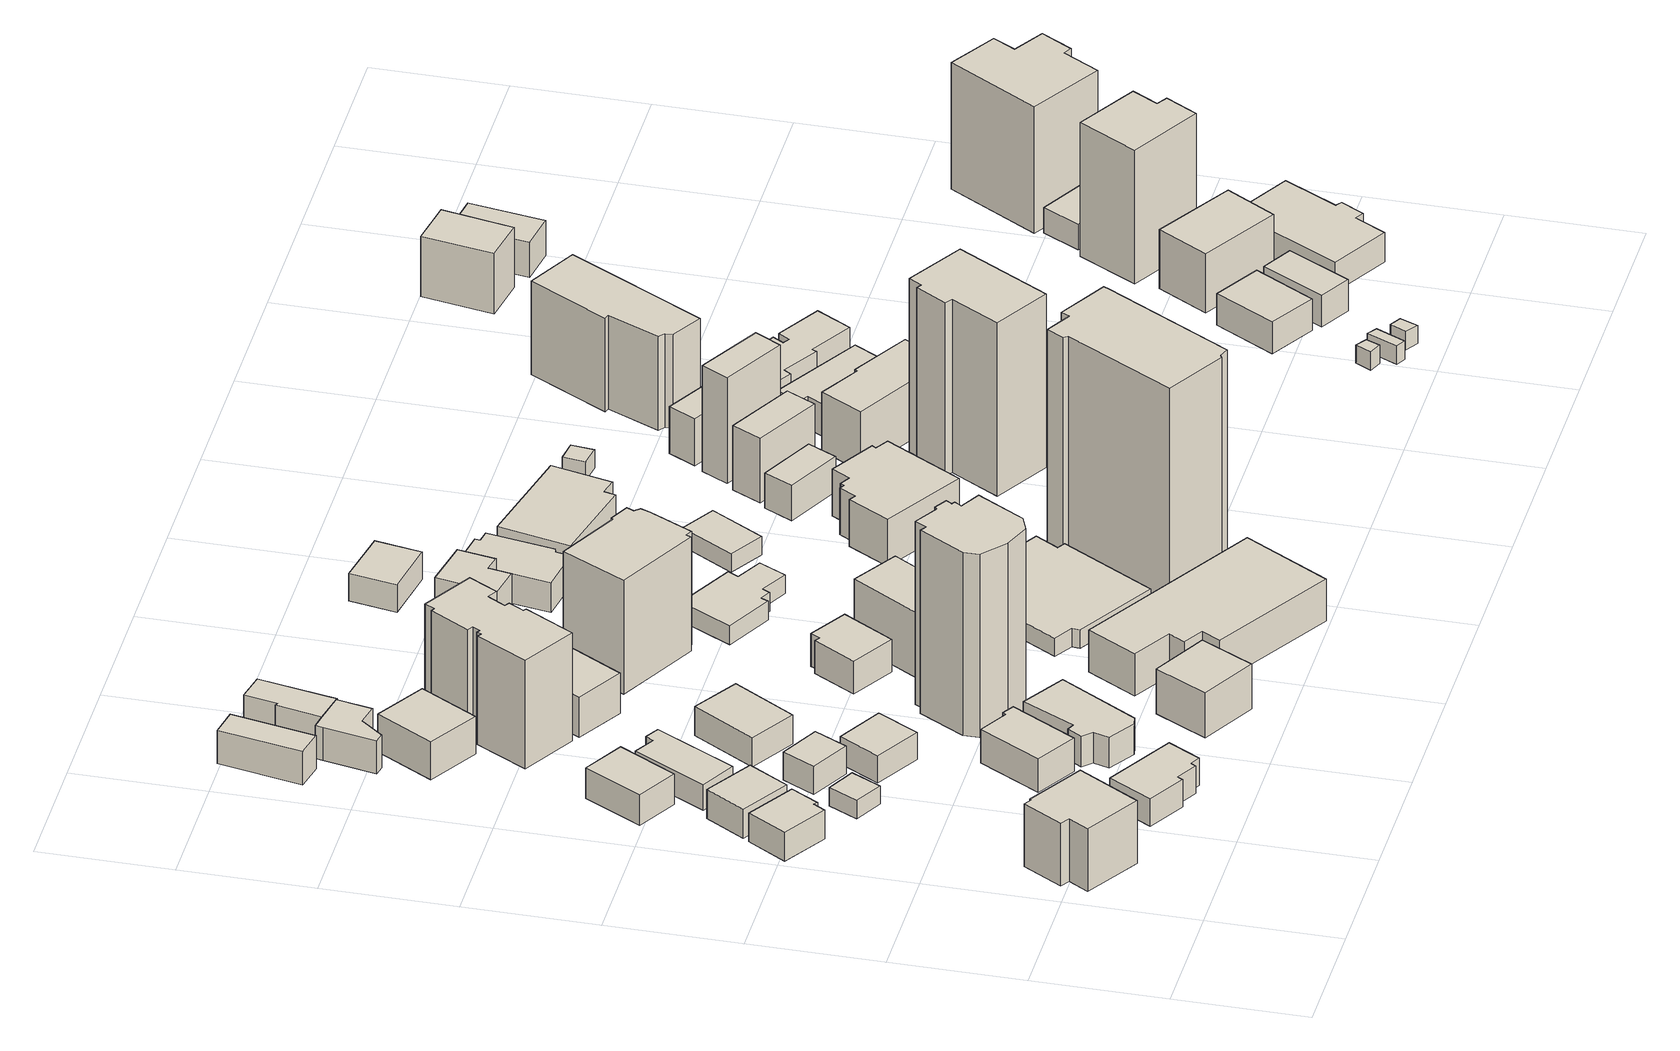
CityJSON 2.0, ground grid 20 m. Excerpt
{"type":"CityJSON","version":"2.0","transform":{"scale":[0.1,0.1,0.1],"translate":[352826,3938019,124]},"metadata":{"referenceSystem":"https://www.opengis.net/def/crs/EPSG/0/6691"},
"CityObjects":{
"building1":{"type":"Building","attributes":{"usage":"412","measuredHeight":10.5,"storeysAboveGround":4,"BuildingIDAttribute.prefecture":"14","BuildingIDAttribute.city":"14152","BuildingDetailAttribute.totalFloorArea":557.65,"BuildingDetailAttribute.buildingFootprintArea":139.41,"BuildingDetailAttribute.buildingStructureType":"610","BuildingDetailAttribute.buildingStructureOrgType":"2","BuildingDetailAttribute.orgUsage":"20","BuildingDetailAttribute.surveyYear":2015},"geometry":[{"type":"Solid","lod":"1","boundaries":[[[[0,1,2,3,4,5,6,7]],[[6,8,9,7]],[[5,10,8,6]],[[4,11,10,5]],[[3,12,11,4]],[[2,13,12,3]],[[1,14,13,2]],[[0,15,14,1]],[[7,9,15,0]],[[8,10,11,12,13,14,15,9]]]]}]},
"building2":{"type":"Building","attributes":{"measuredHeight":5.8,"BuildingIDAttribute.prefecture":"14","BuildingIDAttribute.city":"14152","BuildingDetailAttribute.surveyYear":2015},"geometry":[{"type":"Solid","lod":"1","boundaries":[[[[16,17,18,19,20,21]],[[20,22,23,21]],[[19,24,22,20]],[[18,25,24,19]],[[17,26,25,18]],[[16,27,26,17]],[[21,23,27,16]],[[22,24,25,26,27,23]]]]}]},
"building3":{"type":"Building","attributes":{"measuredHeight":5.6,"BuildingIDAttribute.prefecture":"14","BuildingIDAttribute.city":"14152","BuildingDetailAttribute.surveyYear":2015},"geometry":[{"type":"Solid","lod":"1","boundaries":[[[[28,29,30,31]],[[30,32,33,31]],[[29,34,32,30]],[[28,35,34,29]],[[31,33,35,28]],[[32,34,35,33]]]]}]},
"building4":{"type":"Building","attributes":{"usage":"411","measuredHeight":4.9,"storeysAboveGround":2,"BuildingIDAttribute.prefecture":"14","BuildingIDAttribute.city":"14152","BuildingDetailAttribute.totalFloorArea":168.54,"BuildingDetailAttribute.buildingFootprintArea":84.27,"BuildingDetailAttribute.buildingStructureType":"610","BuildingDetailAttribute.buildingStructureOrgType":"2","BuildingDetailAttribute.orgUsage":"10","BuildingDetailAttribute.surveyYear":2015},"geometry":[{"type":"Solid","lod":"1","boundaries":[[[[36,37,38,39,40,41,42,43]],[[42,44,45,43]],[[41,46,44,42]],[[40,47,46,41]],[[39,48,47,40]],[[38,49,48,39]],[[37,50,49,38]],[[36,51,50,37]],[[43,45,51,36]],[[44,46,47,48,49,50,51,45]]]]}]},
"building5":{"type":"Building","attributes":{"usage":"411","storeysAboveGround":1,"BuildingIDAttribute.prefecture":"14","BuildingIDAttribute.city":"14152","BuildingDetailAttribute.totalFloorArea":24.28,"BuildingDetailAttribute.buildingFootprintArea":24.28,"BuildingDetailAttribute.buildingStructureType":"601","BuildingDetailAttribute.buildingStructureOrgType":"1","BuildingDetailAttribute.orgUsage":"10","BuildingDetailAttribute.surveyYear":2015},"geometry":[{"type":"Solid","lod":"1","boundaries":[[[[52,53,54,55]],[[54,56,57,55]],[[53,58,56,54]],[[52,59,58,53]],[[55,57,59,52]],[[56,58,59,57]]]]}]},
"building6":{"type":"Building","attributes":{"usage":"411","measuredHeight":5.8,"storeysAboveGround":2,"BuildingIDAttribute.prefecture":"14","BuildingIDAttribute.city":"14152","BuildingDetailAttribute.totalFloorArea":118.3,"BuildingDetailAttribute.buildingFootprintArea":59.15,"BuildingDetailAttribute.buildingStructureType":"601","BuildingDetailAttribute.buildingStructureOrgType":"1","BuildingDetailAttribute.orgUsage":"10","BuildingDetailAttribute.surveyYear":2015},"geometry":[{"type":"Solid","lod":"1","boundaries":[[[[60,61,62,63]],[[62,64,65,63]],[[61,66,64,62]],[[60,67,66,61]],[[63,65,67,60]],[[64,66,67,65]]]]}]},
"building7":{"type":"Building","attributes":{"usage":"412","measuredHeight":4.4,"storeysAboveGround":2,"BuildingIDAttribute.prefecture":"14","BuildingIDAttribute.city":"14152","BuildingDetailAttribute.totalFloorArea":134.97,"BuildingDetailAttribute.buildingFootprintArea":67.49,"BuildingDetailAttribute.buildingStructureType":"601","BuildingDetailAttribute.buildingStructureOrgType":"1","BuildingDetailAttribute.orgUsage":"20","BuildingDetailAttribute.surveyYear":2015},"geometry":[{"type":"Solid","lod":"1","boundaries":[[[[68,69,70,71,72,73]],[[72,74,75,73]],[[71,76,74,72]],[[70,77,76,71]],[[69,78,77,70]],[[68,79,78,69]],[[73,75,79,68]],[[74,76,77,78,79,75]]]]}]},
"building8":{"type":"Building","attributes":{"usage":"411","measuredHeight":5.2,"storeysAboveGround":2,"BuildingIDAttribute.prefecture":"14","BuildingIDAttribute.city":"14152","BuildingDetailAttribute.totalFloorArea":63.97,"BuildingDetailAttribute.buildingFootprintArea":31.99,"BuildingDetailAttribute.buildingStructureType":"601","BuildingDetailAttribute.buildingStructureOrgType":"1","BuildingDetailAttribute.orgUsage":"10","BuildingDetailAttribute.surveyYear":2015},"geometry":[{"type":"Solid","lod":"1","boundaries":[[[[80,81,82,83]],[[82,84,85,83]],[[81,86,84,82]],[[80,87,86,81]],[[83,85,87,80]],[[84,86,87,85]]]]}]},
"building9":{"type":"Building","attributes":{"usage":"411","measuredHeight":7.4,"storeysAboveGround":2,"BuildingIDAttribute.prefecture":"14","BuildingIDAttribute.city":"14152","BuildingDetailAttribute.totalFloorArea":134.31,"BuildingDetailAttribute.buildingFootprintArea":67.16,"BuildingDetailAttribute.buildingStructureType":"601","BuildingDetailAttribute.buildingStructureOrgType":"1","BuildingDetailAttribute.orgUsage":"10","BuildingDetailAttribute.surveyYear":2015},"geometry":[{"type":"Solid","lod":"1","boundaries":[[[[88,89,90,91,92,93]],[[92,94,95,93]],[[91,96,94,92]],[[90,97,96,91]],[[89,98,97,90]],[[88,99,98,89]],[[93,95,99,88]],[[94,96,97,98,99,95]]]]}]},
"building10":{"type":"Building","attributes":{"usage":"411","measuredHeight":5.2,"storeysAboveGround":2,"BuildingIDAttribute.prefecture":"14","BuildingIDAttribute.city":"14152","BuildingDetailAttribute.totalFloorArea":93.44,"BuildingDetailAttribute.buildingFootprintArea":46.72,"BuildingDetailAttribute.buildingStructureType":"601","BuildingDetailAttribute.buildingStructureOrgType":"1","BuildingDetailAttribute.orgUsage":"10","BuildingDetailAttribute.surveyYear":2015},"geometry":[{"type":"Solid","lod":"1","boundaries":[[[[100,101,102,103]],[[102,104,105,103]],[[101,106,104,102]],[[100,107,106,101]],[[103,105,107,100]],[[104,106,107,105]]]]}]},
"building11":{"type":"Building","attributes":{"usage":"411","measuredHeight":7.4,"storeysAboveGround":2,"BuildingIDAttribute.prefecture":"14","BuildingIDAttribute.city":"14152","BuildingDetailAttribute.totalFloorArea":96.79,"BuildingDetailAttribute.buildingFootprintArea":48.4,"BuildingDetailAttribute.buildingStructureType":"601","BuildingDetailAttribute.buildingStructureOrgType":"1","BuildingDetailAttribute.orgUsage":"10","BuildingDetailAttribute.surveyYear":2015},"geometry":[{"type":"Solid","lod":"1","boundaries":[[[[108,109,110,111]],[[110,112,113,111]],[[109,114,112,110]],[[108,115,114,109]],[[111,113,115,108]],[[112,114,115,113]]]]}]},
"building12":{"type":"Building","attributes":{"usage":"414","measuredHeight":5.3,"storeysAboveGround":2,"BuildingIDAttribute.prefecture":"14","BuildingIDAttribute.city":"14152","BuildingDetailAttribute.totalFloorArea":181.01,"BuildingDetailAttribute.buildingFootprintArea":90.51,"BuildingDetailAttribute.buildingStructureType":"601","BuildingDetailAttribute.buildingStructureOrgType":"1","BuildingDetailAttribute.orgUsage":"44","BuildingDetailAttribute.surveyYear":2015},"geometry":[{"type":"Solid","lod":"1","boundaries":[[[[116,117,118,119,120,121,122,123,124]],[[123,125,126,124]],[[122,127,125,123]],[[121,128,127,122]],[[120,129,128,121]],[[119,130,129,120]],[[118,131,130,119]],[[117,132,131,118]],[[116,133,132,117]],[[124,126,133,116]],[[125,127,128,129,130,131,132,133,126]]]]}]},
"building13":{"type":"Building","attributes":{"usage":"411","measuredHeight":7.3,"storeysAboveGround":2,"BuildingIDAttribute.prefecture":"14","BuildingIDAttribute.city":"14152","BuildingDetailAttribute.totalFloorArea":150.55,"BuildingDetailAttribute.buildingFootprintArea":75.27,"BuildingDetailAttribute.buildingStructureType":"601","BuildingDetailAttribute.buildingStructureOrgType":"1","BuildingDetailAttribute.orgUsage":"10","BuildingDetailAttribute.surveyYear":2015},"geometry":[{"type":"Solid","lod":"1","boundaries":[[[[134,135,136,137]],[[136,138,139,137]],[[135,140,138,136]],[[134,141,140,135]],[[137,139,141,134]],[[138,140,141,139]]]]}]},
"building14":{"type":"Building","attributes":{"usage":"411","measuredHeight":6.8,"storeysAboveGround":2,"BuildingIDAttribute.prefecture":"14","BuildingIDAttribute.city":"14152","BuildingDetailAttribute.totalFloorArea":82.09,"BuildingDetailAttribute.buildingFootprintArea":41.05,"BuildingDetailAttribute.buildingStructureType":"601","BuildingDetailAttribute.buildingStructureOrgType":"1","BuildingDetailAttribute.orgUsage":"10","BuildingDetailAttribute.surveyYear":2015},"geometry":[{"type":"Solid","lod":"1","boundaries":[[[[142,143,144,145,146,147,148,149]],[[148,150,151,149]],[[147,152,150,148]],[[146,153,152,147]],[[145,154,153,146]],[[144,155,154,145]],[[143,156,155,144]],[[142,157,156,143]],[[149,151,157,142]],[[150,152,153,154,155,156,157,151]]]]}]},
"building15":{"type":"Building","attributes":{"usage":"411","measuredHeight":5.4,"storeysAboveGround":2,"BuildingIDAttribute.prefecture":"14","BuildingIDAttribute.city":"14152","BuildingDetailAttribute.totalFloorArea":147.99,"BuildingDetailAttribute.buildingFootprintArea":74,"BuildingDetailAttribute.buildingStructureType":"601","BuildingDetailAttribute.buildingStructureOrgType":"1","BuildingDetailAttribute.orgUsage":"10","BuildingDetailAttribute.surveyYear":2015},"geometry":[{"type":"Solid","lod":"1","boundaries":[[[[158,159,160,161]],[[160,162,163,161]],[[159,164,162,160]],[[158,165,164,159]],[[161,163,165,158]],[[162,164,165,163]]]]}]},
"building16":{"type":"Building","attributes":{"usage":"402","measuredHeight":10.1,"storeysAboveGround":3,"BuildingIDAttribute.prefecture":"14","BuildingIDAttribute.city":"14152","BuildingDetailAttribute.totalFloorArea":240.28,"BuildingDetailAttribute.buildingFootprintArea":80.09,"BuildingDetailAttribute.buildingStructureType":"610","BuildingDetailAttribute.buildingStructureOrgType":"2","BuildingDetailAttribute.orgUsage":"72","BuildingDetailAttribute.surveyYear":2015},"geometry":[{"type":"Solid","lod":"1","boundaries":[[[[166,167,168,169]],[[168,170,171,169]],[[167,172,170,168]],[[166,173,172,167]],[[169,171,173,166]],[[170,172,173,171]]]]}]},
"building17":{"type":"Building","attributes":{"usage":"412","measuredHeight":18.2,"storeysAboveGround":6,"BuildingIDAttribute.prefecture":"14","BuildingIDAttribute.city":"14152","BuildingDetailAttribute.totalFloorArea":1061.88,"BuildingDetailAttribute.buildingFootprintArea":176.98,"BuildingDetailAttribute.buildingStructureType":"610","BuildingDetailAttribute.buildingStructureOrgType":"2","BuildingDetailAttribute.orgUsage":"20","BuildingDetailAttribute.surveyYear":2015},"geometry":[{"type":"Solid","lod":"1","boundaries":[[[[174,175,176,177,178,179,180,181,182,183,184,185,186,187,188,189,190,191]],[[190,192,193,191]],[[189,194,192,190]],[[188,195,194,189]],[[187,196,195,188]],[[186,197,196,187]],[[185,198,197,186]],[[184,199,198,185]],[[183,200,199,184]],[[182,201,200,183]],[[181,202,201,182]],[[180,203,202,181]],[[179,204,203,180]],[[178,205,204,179]],[[177,206,205,178]],[[176,207,206,177]],[[175,208,207,176]],[[174,209,208,175]],[[191,193,209,174]],[[192,194,195,196,197,198,199,200,201,202,203,204,205,206,207,208,209,193]]]]}]},
"building18":{"type":"Building","attributes":{"usage":"411","measuredHeight":7,"storeysAboveGround":2,"BuildingIDAttribute.prefecture":"14","BuildingIDAttribute.city":"14152","BuildingDetailAttribute.totalFloorArea":96.25,"BuildingDetailAttribute.buildingFootprintArea":48.12,"BuildingDetailAttribute.buildingStructureType":"601","BuildingDetailAttribute.buildingStructureOrgType":"1","BuildingDetailAttribute.orgUsage":"10","BuildingDetailAttribute.surveyYear":2015},"geometry":[{"type":"Solid","lod":"1","boundaries":[[[[210,211,212,213,214,215,216]],[[215,217,218,216]],[[214,219,217,215]],[[213,220,219,214]],[[212,221,220,213]],[[211,157,221,212]],[[210,156,157,211]],[[216,218,156,210]],[[217,219,220,221,157,156,218]]]]}]},
"building19":{"type":"Building","attributes":{"usage":"412","measuredHeight":31.1,"storeysAboveGround":11,"BuildingIDAttribute.prefecture":"14","BuildingIDAttribute.city":"14152","BuildingDetailAttribute.totalFloorArea":1502.82,"BuildingDetailAttribute.buildingFootprintArea":136.62,"BuildingDetailAttribute.buildingStructureType":"610","BuildingDetailAttribute.buildingStructureOrgType":"2","BuildingDetailAttribute.orgUsage":"20","BuildingDetailAttribute.surveyYear":2015},"geometry":[{"type":"Solid","lod":"1","boundaries":[[[[222,223,224,225,226,227,228,229,230,231,232,233,234,235,236]],[[235,237,238,236]],[[234,239,237,235]],[[233,240,239,234]],[[232,241,240,233]],[[231,242,241,232]],[[230,243,242,231]],[[229,244,243,230]],[[228,245,244,229]],[[227,246,245,228]],[[226,247,246,227]],[[225,248,247,226]],[[224,249,248,225]],[[223,250,249,224]],[[222,251,250,223]],[[236,238,251,222]],[[237,239,240,241,242,243,244,245,246,247,248,249,250,251,238]]]]}]},
"building20":{"type":"Building","attributes":{"usage":"412","measuredHeight":8,"storeysAboveGround":2,"BuildingIDAttribute.prefecture":"14","BuildingIDAttribute.city":"14152","BuildingDetailAttribute.totalFloorArea":247.42,"BuildingDetailAttribute.buildingFootprintArea":123.71,"BuildingDetailAttribute.buildingStructureType":"601","BuildingDetailAttribute.buildingStructureOrgType":"1","BuildingDetailAttribute.orgUsage":"20","BuildingDetailAttribute.surveyYear":2015},"geometry":[{"type":"Solid","lod":"1","boundaries":[[[[252,253,254,255,256,257,258,259]],[[258,260,261,259]],[[257,262,260,258]],[[256,263,262,257]],[[255,264,263,256]],[[254,265,264,255]],[[253,266,265,254]],[[252,267,266,253]],[[259,261,267,252]],[[260,262,263,264,265,266,267,261]]]]}]},
"building21":{"type":"Building","attributes":{"usage":"411","measuredHeight":7.5,"storeysAboveGround":2,"BuildingIDAttribute.prefecture":"14","BuildingIDAttribute.city":"14152","BuildingDetailAttribute.totalFloorArea":111.16,"BuildingDetailAttribute.buildingFootprintArea":55.58,"BuildingDetailAttribute.buildingStructureType":"601","BuildingDetailAttribute.buildingStructureOrgType":"1","BuildingDetailAttribute.orgUsage":"10","BuildingDetailAttribute.surveyYear":2015},"geometry":[{"type":"Solid","lod":"1","boundaries":[[[[268,269,270,271,272,273]],[[272,274,275,273]],[[271,276,274,272]],[[270,277,276,271]],[[269,278,277,270]],[[268,279,278,269]],[[273,275,279,268]],[[274,276,277,278,279,275]]]]}]},
"building22":{"type":"Building","attributes":{"usage":"412","measuredHeight":11.4,"storeysAboveGround":4,"BuildingIDAttribute.prefecture":"14","BuildingIDAttribute.city":"14152","BuildingDetailAttribute.totalFloorArea":457.94,"BuildingDetailAttribute.buildingFootprintArea":114.48,"BuildingDetailAttribute.buildingStructureType":"610","BuildingDetailAttribute.buildingStructureOrgType":"2","BuildingDetailAttribute.orgUsage":"20","BuildingDetailAttribute.surveyYear":2015},"geometry":[{"type":"Solid","lod":"1","boundaries":[[[[280,281,282,283]],[[282,284,285,283]],[[281,286,284,282]],[[280,287,286,281]],[[283,285,287,280]],[[284,286,287,285]]]]}]},
"building23":{"type":"Building","attributes":{"usage":"402","measuredHeight":11.2,"storeysAboveGround":2,"BuildingIDAttribute.prefecture":"14","BuildingIDAttribute.city":"14152","BuildingDetailAttribute.totalFloorArea":793.18,"BuildingDetailAttribute.buildingFootprintArea":396.59,"BuildingDetailAttribute.buildingStructureType":"610","BuildingDetailAttribute.buildingStructureOrgType":"2","BuildingDetailAttribute.orgUsage":"71","BuildingDetailAttribute.surveyYear":2015},"geometry":[{"type":"Solid","lod":"1","boundaries":[[[[288,289,290,291,292,293,294,295]],[[294,296,297,295]],[[293,298,296,294]],[[292,299,298,293]],[[291,300,299,292]],[[290,301,300,291]],[[289,302,301,290]],[[288,303,302,289]],[[295,297,303,288]],[[296,298,299,300,301,302,303,297]]]]}]},
"building24":{"type":"Building","attributes":{"usage":"414","measuredHeight":19.4,"storeysAboveGround":7,"BuildingIDAttribute.prefecture":"14","BuildingIDAttribute.city":"14152","BuildingDetailAttribute.totalFloorArea":996.16,"BuildingDetailAttribute.buildingFootprintArea":142.31,"BuildingDetailAttribute.buildingStructureType":"610","BuildingDetailAttribute.buildingStructureOrgType":"2","BuildingDetailAttribute.orgUsage":"44","BuildingDetailAttribute.surveyYear":2015},"geometry":[{"type":"Solid","lod":"1","boundaries":[[[[304,305,306,307,308,309,310,311,312,313,314]],[[313,315,316,314]],[[312,317,315,313]],[[311,318,317,312]],[[310,319,318,311]],[[309,320,319,310]],[[308,321,320,309]],[[307,322,321,308]],[[306,323,322,307]],[[305,324,323,306]],[[304,325,324,305]],[[314,316,325,304]],[[315,317,318,319,320,321,322,323,324,325,316]]]]}]},
"building25":{"type":"Building","attributes":{"usage":"431","storeysAboveGround":2,"BuildingIDAttribute.prefecture":"14","BuildingIDAttribute.city":"14152","BuildingDetailAttribute.totalFloorArea":677.68,"BuildingDetailAttribute.buildingFootprintArea":338.84,"BuildingDetailAttribute.buildingStructureType":"610","BuildingDetailAttribute.buildingStructureOrgType":"2","BuildingDetailAttribute.orgUsage":"141","BuildingDetailAttribute.surveyYear":2015},"geometry":[{"type":"Solid","lod":"1","boundaries":[[[[326,327,328,329,330,331,332,333]],[[332,334,335,333]],[[331,336,334,332]],[[330,337,336,331]],[[329,338,337,330]],[[328,339,338,329]],[[327,340,339,328]],[[326,341,340,327]],[[333,335,341,326]],[[334,336,337,338,339,340,341,335]]]]}]},
"building26":{"type":"Building","attributes":{"usage":"411","measuredHeight":6.1,"storeysAboveGround":2,"BuildingIDAttribute.prefecture":"14","BuildingIDAttribute.city":"14152","BuildingDetailAttribute.totalFloorArea":180.28,"BuildingDetailAttribute.buildingFootprintArea":90.14,"BuildingDetailAttribute.buildingStructureType":"601","BuildingDetailAttribute.buildingStructureOrgType":"1","BuildingDetailAttribute.orgUsage":"10","BuildingDetailAttribute.surveyYear":2015},"geometry":[{"type":"Solid","lod":"1","boundaries":[[[[342,343,344,345,346,347,348,349,350,351]],[[350,352,353,351]],[[349,354,352,350]],[[348,355,354,349]],[[347,356,355,348]],[[346,357,356,347]],[[345,358,357,346]],[[344,359,358,345]],[[343,360,359,344]],[[342,361,360,343]],[[351,353,361,342]],[[352,354,355,356,357,358,359,360,361,353]]]]}]},
"building27":{"type":"Building","attributes":{"usage":"411","measuredHeight":9.7,"storeysAboveGround":3,"BuildingIDAttribute.prefecture":"14","BuildingIDAttribute.city":"14152","BuildingDetailAttribute.totalFloorArea":184.45,"BuildingDetailAttribute.buildingFootprintArea":61.48,"BuildingDetailAttribute.buildingStructureType":"610","BuildingDetailAttribute.buildingStructureOrgType":"2","BuildingDetailAttribute.orgUsage":"10","BuildingDetailAttribute.surveyYear":2015},"geometry":[{"type":"Solid","lod":"1","boundaries":[[[[362,363,364,365,366,367]],[[366,368,369,367]],[[365,370,368,366]],[[364,371,370,365]],[[363,372,371,364]],[[362,373,372,363]],[[367,369,373,362]],[[368,370,371,372,373,369]]]]}]},
"building28":{"type":"Building","attributes":{"usage":"411","measuredHeight":5.4,"storeysAboveGround":2,"BuildingIDAttribute.prefecture":"14","BuildingIDAttribute.city":"14152","BuildingDetailAttribute.totalFloorArea":169.63,"BuildingDetailAttribute.buildingFootprintArea":84.82,"BuildingDetailAttribute.buildingStructureType":"601","BuildingDetailAttribute.buildingStructureOrgType":"1","BuildingDetailAttribute.orgUsage":"10","BuildingDetailAttribute.surveyYear":2015},"geometry":[{"type":"Solid","lod":"1","boundaries":[[[[374,375,376,377,378,379,380,381,382,383,384,385,386,387]],[[386,388,389,387]],[[385,390,388,386]],[[384,391,390,385]],[[383,392,391,384]],[[382,393,392,383]],[[381,394,393,382]],[[380,395,394,381]],[[379,396,395,380]],[[378,397,396,379]],[[377,398,397,378]],[[376,399,398,377]],[[375,400,399,376]],[[374,401,400,375]],[[387,389,401,374]],[[388,390,391,392,393,394,395,396,397,398,399,400,401,389]]]]}]},
"building29":{"type":"Building","attributes":{"usage":"411","measuredHeight":5.8,"storeysAboveGround":2,"BuildingIDAttribute.prefecture":"14","BuildingIDAttribute.city":"14152","BuildingDetailAttribute.totalFloorArea":107.17,"BuildingDetailAttribute.buildingFootprintArea":53.59,"BuildingDetailAttribute.buildingStructureType":"601","BuildingDetailAttribute.buildingStructureOrgType":"1","BuildingDetailAttribute.orgUsage":"10","BuildingDetailAttribute.surveyYear":2015},"geometry":[{"type":"Solid","lod":"1","boundaries":[[[[402,403,404,405]],[[404,406,407,405]],[[403,408,406,404]],[[402,409,408,403]],[[405,407,409,402]],[[406,408,409,407]]]]}]},
"building30":{"type":"Building","attributes":{"usage":"412","measuredHeight":36.7,"storeysAboveGround":12,"BuildingIDAttribute.prefecture":"14","BuildingIDAttribute.city":"14152","BuildingDetailAttribute.totalFloorArea":2672.53,"BuildingDetailAttribute.buildingFootprintArea":222.71,"BuildingDetailAttribute.buildingStructureType":"610","BuildingDetailAttribute.buildingStructureOrgType":"2","BuildingDetailAttribute.orgUsage":"20","BuildingDetailAttribute.surveyYear":2015},"geometry":[{"type":"Solid","lod":"1","boundaries":[[[[410,411,412,413,414,415,416,417,418,419,420]],[[419,421,422,420]],[[418,423,421,419]],[[417,424,423,418]],[[416,425,424,417]],[[415,426,425,416]],[[414,427,426,415]],[[413,428,427,414]],[[412,429,428,413]],[[411,430,429,412]],[[410,431,430,411]],[[420,422,431,410]],[[421,423,424,425,426,427,428,429,430,431,422]]]]}]},
"building31":{"type":"Building","attributes":{"usage":"411","storeysAboveGround":1,"BuildingIDAttribute.prefecture":"14","BuildingIDAttribute.city":"14152","BuildingDetailAttribute.totalFloorArea":56.66,"BuildingDetailAttribute.buildingFootprintArea":56.66,"BuildingDetailAttribute.buildingStructureType":"601","BuildingDetailAttribute.buildingStructureOrgType":"1","BuildingDetailAttribute.orgUsage":"10","BuildingDetailAttribute.surveyYear":2015},"geometry":[{"type":"Solid","lod":"1","boundaries":[[[[432,433,434,435]],[[434,436,437,435]],[[433,438,436,434]],[[432,439,438,433]],[[435,437,439,432]],[[436,438,439,437]]]]}]},
"building32":{"type":"Building","attributes":{"usage":"412","measuredHeight":8.1,"storeysAboveGround":3,"BuildingIDAttribute.prefecture":"14","BuildingIDAttribute.city":"14152","BuildingDetailAttribute.totalFloorArea":550.63,"BuildingDetailAttribute.buildingFootprintArea":183.54,"BuildingDetailAttribute.buildingStructureType":"610","BuildingDetailAttribute.buildingStructureOrgType":"2","BuildingDetailAttribute.orgUsage":"20","BuildingDetailAttribute.surveyYear":2015},"geometry":[{"type":"Solid","lod":"1","boundaries":[[[[440,441,442,443,444,445,446,447,448,449,450,451]],[[450,452,453,451]],[[449,454,452,450]],[[448,455,454,449]],[[447,456,455,448]],[[446,457,456,447]],[[445,458,457,446]],[[444,459,458,445]],[[443,460,459,444]],[[442,461,460,443]],[[441,462,461,442]],[[440,463,462,441]],[[451,453,463,440]],[[452,454,455,456,457,458,459,460,461,462,463,453]]]]}]},
"building33":{"type":"Building","attributes":{"usage":"413","measuredHeight":6.6,"storeysAboveGround":2,"BuildingIDAttribute.prefecture":"14","BuildingIDAttribute.city":"14152","BuildingDetailAttribute.totalFloorArea":284.18,"BuildingDetailAttribute.buildingFootprintArea":142.09,"BuildingDetailAttribute.buildingStructureType":"601","BuildingDetailAttribute.buildingStructureOrgType":"1","BuildingDetailAttribute.orgUsage":"30","BuildingDetailAttribute.surveyYear":2015},"geometry":[{"type":"Solid","lod":"1","boundaries":[[[[464,465,466,467,468,469]],[[468,470,471,469]],[[467,472,470,468]],[[466,473,472,467]],[[465,474,473,466]],[[464,475,474,465]],[[469,471,475,464]],[[470,472,473,474,475,471]]]]}]},
"building34":{"type":"Building","attributes":{"usage":"413","measuredHeight":7.3,"storeysAboveGround":2,"BuildingIDAttribute.prefecture":"14","BuildingIDAttribute.city":"14152","BuildingDetailAttribute.totalFloorArea":75.88,"BuildingDetailAttribute.buildingFootprintArea":37.94,"BuildingDetailAttribute.buildingStructureType":"601","BuildingDetailAttribute.buildingStructureOrgType":"1","BuildingDetailAttribute.orgUsage":"30","BuildingDetailAttribute.surveyYear":2015},"geometry":[{"type":"Solid","lod":"1","boundaries":[[[[476,477,478,479]],[[478,480,481,479]],[[477,482,480,478]],[[476,483,482,477]],[[479,481,483,476]],[[480,482,483,481]]]]}]},
"building35":{"type":"Building","attributes":{"usage":"413","measuredHeight":11.3,"storeysAboveGround":3,"BuildingIDAttribute.prefecture":"14","BuildingIDAttribute.city":"14152","BuildingDetailAttribute.totalFloorArea":141.58,"BuildingDetailAttribute.buildingFootprintArea":47.19,"BuildingDetailAttribute.buildingStructureType":"601","BuildingDetailAttribute.buildingStructureOrgType":"1","BuildingDetailAttribute.orgUsage":"30","BuildingDetailAttribute.surveyYear":2015},"geometry":[{"type":"Solid","lod":"1","boundaries":[[[[484,485,486,487]],[[486,488,489,487]],[[485,490,488,486]],[[484,491,490,485]],[[487,489,491,484]],[[488,490,491,489]]]]}]},
"building36":{"type":"Building","attributes":{"usage":"412","measuredHeight":29.6,"storeysAboveGround":9,"BuildingIDAttribute.prefecture":"14","BuildingIDAttribute.city":"14152","BuildingDetailAttribute.totalFloorArea":1514.09,"BuildingDetailAttribute.buildingFootprintArea":168.23,"BuildingDetailAttribute.buildingStructureType":"610","BuildingDetailAttribute.buildingStructureOrgType":"2","BuildingDetailAttribute.orgUsage":"20","BuildingDetailAttribute.surveyYear":2015},"geometry":[{"type":"Solid","lod":"1","boundaries":[[[[492,493,494,495,496,497,498,499]],[[498,500,501,499]],[[497,502,500,498]],[[496,503,502,497]],[[495,504,503,496]],[[494,505,504,495]],[[493,506,505,494]],[[492,507,506,493]],[[499,501,507,492]],[[500,502,503,504,505,506,507,501]]]]}]},
"building37":{"type":"Building","attributes":{"usage":"411","storeysAboveGround":1,"BuildingIDAttribute.prefecture":"14","BuildingIDAttribute.city":"14152","BuildingDetailAttribute.totalFloorArea":11.54,"BuildingDetailAttribute.buildingFootprintArea":11.54,"BuildingDetailAttribute.buildingStructureType":"601","BuildingDetailAttribute.buildingStructureOrgType":"1","BuildingDetailAttribute.orgUsage":"10","BuildingDetailAttribute.surveyYear":2015},"geometry":[{"type":"Solid","lod":"1","boundaries":[[[[508,509,510,511]],[[510,512,513,511]],[[509,514,512,510]],[[508,515,514,509]],[[511,513,515,508]],[[512,514,515,513]]]]}]},
"building38":{"type":"Building","attributes":{"usage":"404","measuredHeight":18,"storeysAboveGround":7,"BuildingIDAttribute.prefecture":"14","BuildingIDAttribute.city":"14152","BuildingDetailAttribute.totalFloorArea":294.88,"BuildingDetailAttribute.buildingFootprintArea":42.13,"BuildingDetailAttribute.buildingStructureType":"610","BuildingDetailAttribute.buildingStructureOrgType":"2","BuildingDetailAttribute.orgUsage":"110","BuildingDetailAttribute.surveyYear":2015},"geometry":[{"type":"Solid","lod":"1","boundaries":[[[[516,517,518,519]],[[518,520,521,519]],[[517,522,520,518]],[[516,523,522,517]],[[519,521,523,516]],[[520,522,523,521]]]]}]},
"building39":{"type":"Building","attributes":{"usage":"413","measuredHeight":13.2,"storeysAboveGround":3,"BuildingIDAttribute.prefecture":"14","BuildingIDAttribute.city":"14152","BuildingDetailAttribute.totalFloorArea":119.2,"BuildingDetailAttribute.buildingFootprintArea":39.73,"BuildingDetailAttribute.buildingStructureType":"601","BuildingDetailAttribute.buildingStructureOrgType":"1","BuildingDetailAttribute.orgUsage":"30","BuildingDetailAttribute.surveyYear":2015},"geometry":[{"type":"Solid","lod":"1","boundaries":[[[[524,525,526,527]],[[526,528,529,527]],[[525,530,528,526]],[[524,531,530,525]],[[527,529,531,524]],[[528,530,531,529]]]]}]},
"building40":{"type":"Building","attributes":{"usage":"412","measuredHeight":10.1,"storeysAboveGround":4,"BuildingIDAttribute.prefecture":"14","BuildingIDAttribute.city":"14152","BuildingDetailAttribute.totalFloorArea":518.45,"BuildingDetailAttribute.buildingFootprintArea":129.61,"BuildingDetailAttribute.buildingStructureType":"610","BuildingDetailAttribute.buildingStructureOrgType":"2","BuildingDetailAttribute.orgUsage":"20","BuildingDetailAttribute.surveyYear":2015},"geometry":[{"type":"Solid","lod":"1","boundaries":[[[[532,533,534,535,536,537]],[[536,538,539,537]],[[535,540,538,536]],[[534,541,540,535]],[[533,542,541,534]],[[532,543,542,533]],[[537,539,543,532]],[[538,540,541,542,543,539]]]]}]},
"building41":{"type":"Building","attributes":{"usage":"404","measuredHeight":6.1,"storeysAboveGround":2,"BuildingIDAttribute.prefecture":"14","BuildingIDAttribute.city":"14152","BuildingDetailAttribute.totalFloorArea":177.37,"BuildingDetailAttribute.buildingFootprintArea":88.69,"BuildingDetailAttribute.buildingStructureType":"601","BuildingDetailAttribute.buildingStructureOrgType":"1","BuildingDetailAttribute.orgUsage":"110","BuildingDetailAttribute.surveyYear":2015},"geometry":[{"type":"Solid","lod":"1","boundaries":[[[[544,545,546,547,548,549]],[[548,550,551,549]],[[547,552,550,548]],[[546,553,552,547]],[[545,554,553,546]],[[544,555,554,545]],[[549,551,555,544]],[[550,552,553,554,555,551]]]]}]},
"building42":{"type":"Building","attributes":{"usage":"412","measuredHeight":19.5,"storeysAboveGround":6,"BuildingIDAttribute.prefecture":"14","BuildingIDAttribute.city":"14152","BuildingDetailAttribute.totalFloorArea":998.91,"BuildingDetailAttribute.buildingFootprintArea":166.49,"BuildingDetailAttribute.buildingStructureType":"610","BuildingDetailAttribute.buildingStructureOrgType":"2","BuildingDetailAttribute.orgUsage":"20","BuildingDetailAttribute.surveyYear":2015},"geometry":[{"type":"Solid","lod":"1","boundaries":[[[[556,557,558,559,560,561,562,563]],[[562,564,565,563]],[[561,566,564,562]],[[560,567,566,561]],[[559,568,567,560]],[[558,569,568,559]],[[557,570,569,558]],[[556,571,570,557]],[[563,565,571,556]],[[564,566,567,568,569,570,571,565]]]]}]},
"building43":{"type":"Building","attributes":{"BuildingIDAttribute.prefecture":"14","BuildingIDAttribute.city":"14152","BuildingDetailAttribute.surveyYear":2015},"geometry":[{"type":"Solid","lod":"1","boundaries":[[[[572,573,574,575]],[[574,576,577,575]],[[573,578,576,574]],[[572,579,578,573]],[[575,577,579,572]],[[576,578,579,577]]]]}]},
"building44":{"type":"Building","attributes":{"usage":"422","measuredHeight":7.6,"storeysAboveGround":2,"BuildingIDAttribute.prefecture":"14","BuildingIDAttribute.city":"14152","BuildingDetailAttribute.totalFloorArea":204.18,"BuildingDetailAttribute.buildingFootprintArea":102.09,"BuildingDetailAttribute.buildingStructureType":"601","BuildingDetailAttribute.buildingStructureOrgType":"1","BuildingDetailAttribute.orgUsage":"137","BuildingDetailAttribute.surveyYear":2015},"geometry":[{"type":"Solid","lod":"1","boundaries":[[[[580,581,582,583,584,585,586,587,588,589,590,591]],[[590,592,593,591]],[[589,594,592,590]],[[588,595,594,589]],[[587,596,595,588]],[[586,597,596,587]],[[585,598,597,586]],[[584,599,598,585]],[[583,600,599,584]],[[582,601,600,583]],[[581,602,601,582]],[[580,603,602,581]],[[591,593,603,580]],[[592,594,595,596,597,598,599,600,601,602,603,593]]]]}]},
"building45":{"type":"Building","attributes":{"BuildingIDAttribute.prefecture":"14","BuildingIDAttribute.city":"14152","BuildingDetailAttribute.surveyYear":2015},"geometry":[{"type":"Solid","lod":"1","boundaries":[[[[604,605,606,607]],[[606,608,609,607]],[[605,610,608,606]],[[604,611,610,605]],[[607,609,611,604]],[[608,610,611,609]]]]}]},
"building46":{"type":"Building","attributes":{"BuildingIDAttribute.prefecture":"14","BuildingIDAttribute.city":"14152","BuildingDetailAttribute.surveyYear":2015},"geometry":[{"type":"Solid","lod":"1","boundaries":[[[[612,613,614,615]],[[614,616,617,615]],[[613,618,616,614]],[[612,619,618,613]],[[615,617,619,612]],[[616,618,619,617]]]]}]},
"building47":{"type":"Building","attributes":{"usage":"401","measuredHeight":8,"storeysAboveGround":3,"BuildingIDAttribute.prefecture":"14","BuildingIDAttribute.city":"14152","BuildingDetailAttribute.totalFloorArea":250.37,"BuildingDetailAttribute.buildingFootprintArea":83.46,"BuildingDetailAttribute.buildingStructureType":"610","BuildingDetailAttribute.buildingStructureOrgType":"2","BuildingDetailAttribute.orgUsage":"61","BuildingDetailAttribute.surveyYear":2015},"geometry":[{"type":"Solid","lod":"1","boundaries":[[[[620,621,622,623]],[[622,624,625,623]],[[621,626,624,622]],[[620,627,626,621]],[[623,625,627,620]],[[624,626,627,625]]]]}]},
"building48":{"type":"Building","attributes":{"usage":"413","measuredHeight":6.4,"storeysAboveGround":2,"BuildingIDAttribute.prefecture":"14","BuildingIDAttribute.city":"14152","BuildingDetailAttribute.totalFloorArea":115.16,"BuildingDetailAttribute.buildingFootprintArea":57.58,"BuildingDetailAttribute.buildingStructureType":"601","BuildingDetailAttribute.buildingStructureOrgType":"1","BuildingDetailAttribute.orgUsage":"30","BuildingDetailAttribute.surveyYear":2015},"geometry":[{"type":"Solid","lod":"1","boundaries":[[[[628,629,630,631]],[[630,632,633,631]],[[629,634,632,630]],[[628,635,634,629]],[[631,633,635,628]],[[632,634,635,633]]]]}]},
"building49":{"type":"Building","attributes":{"usage":"412","measuredHeight":9.9,"storeysAboveGround":4,"BuildingIDAttribute.prefecture":"14","BuildingIDAttribute.city":"14152","BuildingDetailAttribute.totalFloorArea":476.97,"BuildingDetailAttribute.buildingFootprintArea":119.24,"BuildingDetailAttribute.buildingStructureType":"610","BuildingDetailAttribute.buildingStructureOrgType":"2","BuildingDetailAttribute.orgUsage":"20","BuildingDetailAttribute.surveyYear":2015},"geometry":[{"type":"Solid","lod":"1","boundaries":[[[[636,637,638,639]],[[638,640,641,639]],[[637,642,640,638]],[[636,643,642,637]],[[639,641,643,636]],[[640,642,643,641]]]]}]},
"building50":{"type":"Building","attributes":{"usage":"414","measuredHeight":10.1,"storeysAboveGround":4,"BuildingIDAttribute.prefecture":"14","BuildingIDAttribute.city":"14152","BuildingDetailAttribute.totalFloorArea":285.98,"BuildingDetailAttribute.buildingFootprintArea":71.5,"BuildingDetailAttribute.buildingStructureType":"610","BuildingDetailAttribute.buildingStructureOrgType":"2","BuildingDetailAttribute.orgUsage":"44","BuildingDetailAttribute.surveyYear":2015},"geometry":[{"type":"Solid","lod":"1","boundaries":[[[[644,645,646,647]],[[646,648,649,647]],[[645,650,648,646]],[[644,651,650,645]],[[647,649,651,644]],[[648,650,651,649]]]]}]},
"building51":{"type":"Building","attributes":{"usage":"411","measuredHeight":5.3,"storeysAboveGround":2,"BuildingIDAttribute.prefecture":"14","BuildingIDAttribute.city":"14152","BuildingDetailAttribute.totalFloorArea":336.38,"BuildingDetailAttribute.buildingFootprintArea":168.19,"BuildingDetailAttribute.buildingStructureType":"601","BuildingDetailAttribute.buildingStructureOrgType":"1","BuildingDetailAttribute.orgUsage":"10","BuildingDetailAttribute.surveyYear":2015},"geometry":[{"type":"Solid","lod":"1","boundaries":[[[[652,653,654,655,656,657,658,659]],[[658,660,661,659]],[[657,662,660,658]],[[656,663,662,657]],[[655,664,663,656]],[[654,665,664,655]],[[653,666,665,654]],[[652,667,666,653]],[[659,661,667,652]],[[660,662,663,664,665,666,667,661]]]]}]},
"building52":{"type":"Building","attributes":{"usage":"412","measuredHeight":22.4,"storeysAboveGround":8,"BuildingIDAttribute.prefecture":"14","BuildingIDAttribute.city":"14152","BuildingDetailAttribute.totalFloorArea":799.75,"BuildingDetailAttribute.buildingFootprintArea":99.97,"BuildingDetailAttribute.buildingStructureType":"610","BuildingDetailAttribute.buildingStructureOrgType":"2","BuildingDetailAttribute.orgUsage":"20","BuildingDetailAttribute.surveyYear":2015},"geometry":[{"type":"Solid","lod":"1","boundaries":[[[[668,669,670,671,672,673]],[[672,674,675,673]],[[671,676,674,672]],[[670,677,676,671]],[[669,678,677,670]],[[668,679,678,669]],[[673,675,679,668]],[[674,676,677,678,679,675]]]]}]},
"building53":{"type":"Building","attributes":{"usage":"413","measuredHeight":7.2,"storeysAboveGround":2,"BuildingIDAttribute.prefecture":"14","BuildingIDAttribute.city":"14152","BuildingDetailAttribute.totalFloorArea":114.28,"BuildingDetailAttribute.buildingFootprintArea":57.14,"BuildingDetailAttribute.buildingStructureType":"601","BuildingDetailAttribute.buildingStructureOrgType":"1","BuildingDetailAttribute.orgUsage":"30","BuildingDetailAttribute.surveyYear":2015},"geometry":[{"type":"Solid","lod":"1","boundaries":[[[[680,681,682,683]],[[682,684,685,683]],[[681,686,684,682]],[[680,687,686,681]],[[683,685,687,680]],[[684,686,687,685]]]]}]},
"building54":{"type":"Building","attributes":{"usage":"401","measuredHeight":15.6,"storeysAboveGround":2,"BuildingIDAttribute.prefecture":"14","BuildingIDAttribute.city":"14152","BuildingDetailAttribute.totalFloorArea":168.5,"BuildingDetailAttribute.buildingFootprintArea":84.25,"BuildingDetailAttribute.buildingStructureType":"601","BuildingDetailAttribute.buildingStructureOrgType":"1","BuildingDetailAttribute.orgUsage":"61","BuildingDetailAttribute.surveyYear":2015},"geometry":[{"type":"Solid","lod":"1","boundaries":[[[[688,689,690,691]],[[690,692,693,691]],[[689,694,692,690]],[[688,695,694,689]],[[691,693,695,688]],[[692,694,695,693]]]]}]},
"building55":{"type":"Building","attributes":{"usage":"414","measuredHeight":25.3,"storeysAboveGround":7,"BuildingIDAttribute.prefecture":"14","BuildingIDAttribute.city":"14152","BuildingDetailAttribute.totalFloorArea":1322.49,"BuildingDetailAttribute.buildingFootprintArea":188.93,"BuildingDetailAttribute.buildingStructureType":"610","BuildingDetailAttribute.buildingStructureOrgType":"2","BuildingDetailAttribute.orgUsage":"44","BuildingDetailAttribute.surveyYear":2015},"geometry":[{"type":"Solid","lod":"1","boundaries":[[[[696,697,698,699,700,701,702,703]],[[702,704,705,703]],[[701,706,704,702]],[[700,707,706,701]],[[699,708,707,700]],[[698,709,708,699]],[[697,710,709,698]],[[696,711,710,697]],[[703,705,711,696]],[[704,706,707,708,709,710,711,705]]]]}]}
},
"vertices":[
[116,121,5],[32,171,5],[51,201,5],[37,210,5],[73,270,5],[85,263,5],[86,265,5],[172,214,5],[86,265,108],[172,214,108],[85,263,108],[73,270,108],[37,210,108],[51,201,108],[32,171,108],[116,121,108],
[45,651,6],[117,607,6],[92,565,6],[87,569,6],[76,551,6],[9,592,6],[76,551,53],[9,592,53],[87,569,53],[92,565,53],[117,607,53],[45,651,53],
[88,720,6],[160,676,6],[124,616,6],[51,660,6],[124,616,54],[51,660,54],[160,676,54],[88,720,54],
[350,131,6],[322,82,6],[307,90,6],[302,82,6],[270,100,6],[265,92,6],[208,124,6],[246,190,6],[208,124,51],[246,190,51],[265,92,51],[270,100,51],[302,82,51],[307,90,51],[322,82,51],[350,131,51],
[177,497,6],[134,520,6],[157,564,6],[200,542,6],[157,564,36],[200,542,36],[134,520,36],[177,497,36],
[93,892,10],[155,857,10],[106,770,10],[44,804,10],[106,770,60],[44,804,60],[155,857,60],[93,892,60],
[159,700,7],[105,729,7],[165,839,7],[197,821,7],[204,833,7],[225,821,7],[204,833,49],[225,821,49],[197,821,49],[165,839,49],[105,729,49],[159,700,49],
[265,609,6],[239,559,6],[179,591,6],[205,640,6],[179,591,52],[205,640,52],[239,559,52],[265,609,52],
[318,257,5],[256,293,5],[310,387,5],[354,362,5],[357,367,5],[375,356,5],[357,367,60],[375,356,60],[354,362,60],[310,387,60],[256,293,60],[318,257,60],
[331,535,6],[296,473,6],[227,512,6],[262,573,6],[227,512,51],[262,573,51],[296,473,51],[331,535,51],
[76,1267,12],[33,1276,12],[58,1402,12],[101,1394,12],[58,1402,67],[101,1394,67],[33,1276,67],[76,1267,67],
[391,189,6],[377,186,6],[336,212,6],[343,236,6],[330,250,6],[344,272,6],[355,267,6],[396,347,6],[462,307,6],[396,347,56],[462,307,56],[355,267,56],[344,272,56],[330,250,56],[343,236,56],[336,212,56],[377,186,56],[391,189,56],
[137,1195,12],[213,1150,12],[162,1063,12],[86,1108,12],[162,1063,74],[86,1108,74],[213,1150,74],[137,1195,74],
[123,1270,13],[170,1261,13],[159,1207,13],[126,1214,13],[98,1180,13],[82,1183,13],[98,1263,13],[100,1274,13],[98,1263,67],[100,1274,67],[82,1183,67],[98,1180,67],[126,1214,67],[159,1207,67],[170,1261,67],[123,1270,67],
[283,783,7],[351,741,7],[293,647,7],[225,688,7],[293,647,55],[225,688,55],[351,741,55],[283,783,55],
[566,135,6],[523,55,6],[439,101,6],[482,180,6],[439,101,80],[482,180,80],[523,55,80],[566,135,80],
[303,1066,10],[288,1075,10],[272,1048,10],[279,1043,10],[266,1020,10],[270,1017,10],[227,942,10],[145,989,10],[189,1067,10],[195,1063,10],[199,1070,10],[203,1067,10],[210,1078,10],[201,1083,10],[236,1143,10],[242,1140,10],[250,1155,10],[328,1110,10],[250,1155,188],[328,1110,188],[242,1140,188],[236,1143,188],[201,1083,188],[210,1078,188],[203,1067,188],[199,1070,188],[195,1063,188],[189,1067,188],[145,989,188],[227,942,188],[270,1017,188],[266,1020,188],[279,1043,188],[272,1048,188],[288,1075,188],[303,1066,188],
[170,1261,12],[123,1270,12],[137,1339,12],[142,1337,12],[152,1387,12],[195,1378,12],[172,1260,12],[195,1378,67],[172,1260,67],[152,1387,67],[142,1337,67],[137,1339,67],
[470,365,6],[445,355,6],[404,371,6],[369,402,6],[369,426,6],[409,495,6],[419,489,6],[429,507,6],[466,485,6],[469,489,6],[489,477,6],[483,468,6],[488,465,6],[481,454,6],[512,437,6],[481,454,307],[512,437,307],[488,465,307],[483,468,307],[489,477,307],[469,489,307],[466,485,307],[429,507,307],[419,489,307],[409,495,307],[369,426,307],[369,402,307],[404,371,307],[445,355,307],[470,365,307],
[309,894,10],[238,935,10],[259,972,10],[266,968,10],[344,1102,10],[388,1076,10],[381,1065,10],[402,1053,10],[381,1065,76],[402,1053,76],[388,1076,76],[344,1102,76],[266,968,76],[259,972,76],[238,935,76],[309,894,76],
[501,557,5],[436,595,5],[474,659,5],[482,654,5],[490,668,5],[547,634,5],[490,668,59],[547,634,59],[482,654,59],[474,659,59],[436,595,59],[501,557,59],
[551,460,5],[483,501,5],[557,623,5],[626,581,5],[557,623,112],[626,581,112],[483,501,112],[551,460,112],
[835,135,6],[759,6,6],[577,113,6],[594,142,6],[563,160,6],[578,184,6],[518,219,6],[562,294,6],[518,219,75],[562,294,75],[578,184,75],[563,160,75],[594,142,75],[577,113,75],[759,6,75],[835,135,75],
[359,901,8],[410,998,8],[504,950,8],[506,953,8],[536,938,8],[531,927,8],[538,919,8],[533,905,8],[499,838,8],[489,843,8],[485,835,8],[489,843,195],[485,835,195],[499,838,195],[533,905,195],[538,919,195],[531,927,195],[536,938,195],[506,953,195],[504,950,195],[410,998,195],[359,901,195],
[688,515,5],[831,431,5],[810,396,5],[822,389,5],[739,248,5],[618,319,5],[619,331,5],[590,348,5],[619,331,35],[590,348,35],[618,319,35],[739,248,35],[822,389,35],[810,396,35],[831,431,35],[688,515,35],
[646,821,6],[637,805,6],[677,784,6],[656,743,6],[614,765,6],[608,754,6],[592,762,6],[587,751,6],[515,788,6],[557,867,6],[515,788,37],[557,867,37],[587,751,37],[592,762,37],[608,754,37],[614,765,37],[656,743,37],[677,784,37],[637,805,37],[646,821,37],
[532,1121,11],[507,1126,11],[501,1092,11],[451,1101,11],[467,1192,11],[542,1178,11],[467,1192,86],[542,1178,86],[451,1101,86],[501,1092,86],[507,1126,86],[532,1121,86],
[614,1057,10],[607,1055,10],[603,1032,10],[531,1043,10],[547,1140,10],[552,1145,10],[554,1146,10],[563,1151,10],[565,1168,10],[575,1166,10],[576,1176,10],[613,1170,10],[612,1162,10],[631,1159,10],[612,1162,59],[631,1159,59],[613,1170,59],[576,1176,59],[575,1166,59],[565,1168,59],[563,1151,59],[554,1146,59],[552,1145,59],[547,1140,59],[531,1043,59],[603,1032,59],[607,1055,59],[614,1057,59],
[583,1304,10],[571,1234,10],[483,1249,10],[496,1320,10],[483,1249,55],[496,1320,55],[571,1234,55],[583,1304,55],
[857,168,7],[841,174,7],[837,171,7],[746,223,7],[840,388,7],[836,395,7],[850,420,7],[889,398,7],[896,411,7],[971,369,7],[968,362,7],[971,369,364],[968,362,364],[896,411,364],[889,398,364],[850,420,364],[836,395,364],[840,388,364],[746,223,364],[837,171,364],[841,174,364],[857,168,364],
[744,797,5],[692,828,5],[740,908,5],[792,877,5],[740,908,35],[792,877,35],[692,828,35],[744,797,35],
[755,622,5],[792,685,5],[802,679,5],[817,704,5],[824,700,5],[828,706,5],[844,697,5],[860,725,5],[929,685,5],[925,679,5],[945,667,5],[877,550,5],[945,667,82],[877,550,82],[925,679,82],[929,685,82],[860,725,82],[844,697,82],[828,706,82],[824,700,82],[817,704,82],[802,679,82],[792,685,82],[755,622,82],
[633,1040,8],[657,1149,8],[822,1112,8],[801,1020,8],[775,1026,8],[771,1009,8],[775,1026,54],[771,1009,54],[801,1020,54],[822,1112,54],[657,1149,54],[633,1040,54],
[940,777,6],[918,734,6],[834,776,6],[856,819,6],[834,776,64],[856,819,64],[918,734,64],[940,777,64],
[991,819,6],[968,775,6],[867,828,6],[890,872,6],[867,828,112],[890,872,112],[968,775,112],[991,819,112],
[1041,466,7],[956,515,7],[999,589,7],[988,596,7],[1016,643,7],[1024,638,7],[1036,658,7],[1123,607,7],[1036,658,292],[1123,607,292],[1024,638,292],[1016,643,292],[988,596,292],[999,589,292],[956,515,292],[1041,466,292],
[897,1068,8],[864,1073,8],[869,1107,8],[901,1103,8],[869,1107,38],[901,1103,38],[864,1073,38],[897,1068,38],
[1020,870,7],[998,831,7],[902,883,7],[924,923,7],[902,883,181],[924,923,181],[998,831,181],[1020,870,181],
[935,936,7],[957,977,7],[1054,924,7],[1032,883,7],[1054,924,84],[1032,883,84],[957,977,84],[935,936,84],
[975,712,7],[1010,775,7],[1073,740,7],[1075,744,7],[1164,694,7],[1127,628,7],[1164,694,104],[1127,628,104],[1075,744,104],[1073,740,104],[1010,775,104],[975,712,104],
[1201,773,6],[1165,711,6],[1046,780,6],[1062,807,6],[1046,816,6],[1066,851,6],[1046,816,59],[1066,851,59],[1062,807,59],[1046,780,59],[1165,711,59],[1201,773,59],
[1066,959,7],[1019,986,7],[1018,998,7],[1009,1005,7],[1045,1084,7],[1037,1086,7],[1104,1206,7],[1181,1166,7],[1104,1206,161],[1181,1166,161],[1037,1086,161],[1045,1084,161],[1009,1005,161],[1018,998,161],[1019,986,161],[1066,959,161],
[1392,113,6],[1408,102,6],[1399,81,6],[1379,89,6],[1399,81,36],[1379,89,36],[1408,102,36],[1392,113,36],
[1188,885,6],[1178,869,6],[1188,863,6],[1199,880,6],[1266,841,6],[1236,789,6],[1171,826,6],[1167,819,6],[1112,852,6],[1105,841,6],[1062,866,6],[1103,935,6],[1062,866,63],[1103,935,63],[1105,841,63],[1112,852,63],[1167,819,63],[1171,826,63],[1236,789,63],[1266,841,63],[1199,880,63],[1188,863,63],[1178,869,63],[1188,885,63],
[1425,105,5],[1439,95,5],[1418,50,5],[1403,58,5],[1418,50,35],[1403,58,35],[1439,95,35],[1425,105,35],
[1460,42,5],[1441,54,5],[1454,79,5],[1471,69,5],[1454,79,35],[1471,69,35],[1441,54,35],[1460,42,35],
[1457,190,6],[1388,230,6],[1440,320,6],[1509,280,6],[1440,320,58],[1509,280,58],[1388,230,58],[1457,190,58],
[1520,273,6],[1567,247,6],[1515,153,6],[1468,179,6],[1515,153,58],[1468,179,58],[1567,247,58],[1520,273,58],
[1464,341,7],[1509,417,7],[1626,348,7],[1581,273,7],[1626,348,104],[1581,273,104],[1509,417,104],[1464,341,104],
[1258,1398,7],[1329,1386,7],[1309,1278,7],[1239,1290,7],[1309,1278,106],[1239,1290,106],[1329,1386,106],[1258,1398,106],
[1653,346,3],[1745,295,3],[1701,214,3],[1710,208,3],[1690,173,3],[1677,180,3],[1650,133,3],[1562,182,3],[1650,133,51],[1562,182,51],[1677,180,51],[1690,173,51],[1710,208,51],[1701,214,51],[1745,295,51],[1653,346,51],
[1657,489,5],[1635,450,5],[1651,440,5],[1623,392,5],[1515,453,5],[1565,542,5],[1515,453,225],[1565,542,225],[1623,392,225],[1651,440,225],[1635,450,225],[1657,489,225],
[1396,1254,7],[1338,1263,7],[1356,1377,7],[1414,1368,7],[1356,1377,65],[1414,1368,65],[1338,1263,65],[1396,1254,65],
[1754,527,3],[1724,472,3],[1583,549,3],[1613,604,3],[1583,549,45],[1613,604,45],[1724,472,45],[1754,527,45],
[1606,616,5],[1687,752,5],[1759,709,5],[1739,675,5],[1786,647,5],[1758,600,5],[1746,607,5],[1714,552,5],[1746,607,213],[1714,552,213],[1758,600,213],[1786,647,213],[1739,675,213],[1759,709,213],[1687,752,213],[1606,616,213]
]}
